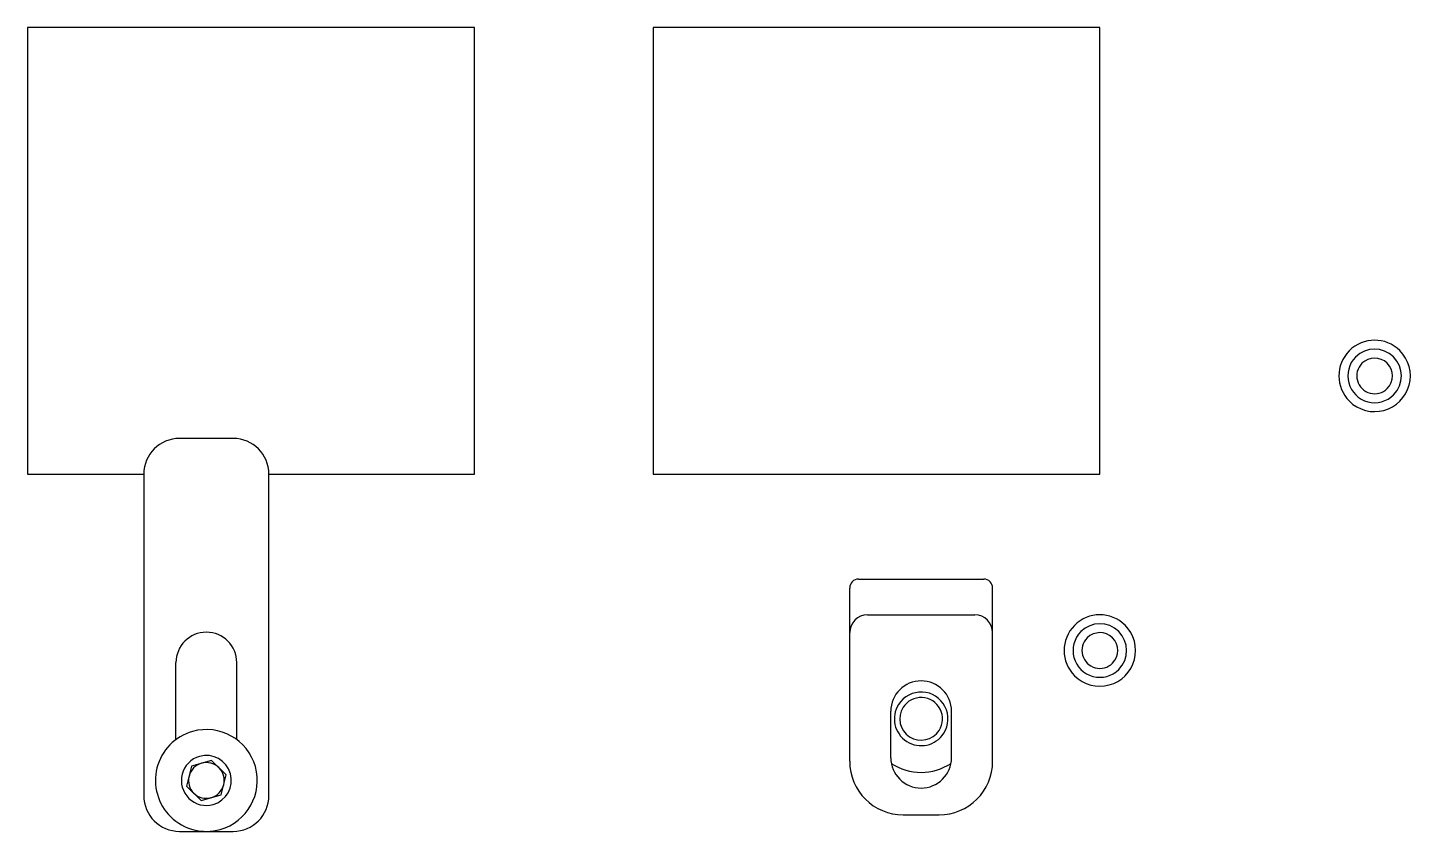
# Model space of a CAD drawing. Extents: x 20 to 199, y -23 to 233.
# Drawn here: x 114.7 to 192.1, y 51.8 to 96.8 of the extents above; entities that cross this region are included whole.
import ezdxf

# ---------------------------------------------------------------- set-up
doc = ezdxf.new("R2010")
doc.units = 0
doc.header["$MEASUREMENT"] = 0
doc.layers.add('View', color=7, linetype='CONTINUOUS')

msp = doc.modelspace()

# ---------------------------------------------------------------- linework, layer by layer
at = {"layer": 'View'}
for p, q in [((139.72, 96.7982), (114.72, 96.7982)), ((114.72, 96.7982), (114.72, 71.7982)), ((139.72, 71.7982), (139.72, 96.7982)), ((174.72, 96.7982), (149.72, 96.7982)), ((149.72, 96.7982), (149.72, 71.7982)), ((174.72, 71.7982), (174.72, 96.7982)), ((126.22, 73.7982), (123.22, 73.7982)), ((114.72, 71.7982), (121.22, 71.7982)), ((121.22, 71.7982), (121.22, 53.7982)), ((128.22, 71.7982), (139.72, 71.7982)), ((128.22, 53.7982), (128.22, 71.7982)), ((149.72, 71.7982), (174.72, 71.7982)), ((161.22, 65.9232), (168.22, 65.9232)), ((160.72, 62.9232), (160.72, 65.4232)), ((168.72, 62.9232), (168.72, 65.4232)), ((161.72, 63.9232), (167.72, 63.9232)), ((160.72, 55.7232), (160.72, 62.9232)), ((168.72, 55.7232), (168.72, 62.9232)), ((123.02, 56.9356), (123.02, 61.2482)), ((126.42, 56.9356), (126.42, 61.2482)), ((163.02, 55.9232), (163.02, 58.5232)), ((166.42, 55.9232), (166.42, 58.5232)), ((125.004, 55.7674), (123.893, 55.4538)), ((125.831, 54.9617), (125.004, 55.7674)), ((123.893, 55.4538), (123.608, 54.3346)), ((125.547, 53.8425), (125.831, 54.9617)), ((123.608, 54.3346), (124.436, 53.529)), ((124.436, 53.529), (125.547, 53.8425)), ((163.72, 52.7232), (165.72, 52.7232)), ((123.22, 51.7982), (126.22, 51.7982))]:
    msp.add_line(p, q, dxfattribs=at)
for centre, radius, start, end in [((190.095, 77.2982), 2, 45.1774, -134.823), ((190.095, 77.2982), 1.5, 135.177, -44.8226), ((190.095, 77.2982), 2, -134.823, 45.1774), ((190.095, 77.2982), 1.5, -44.8226, 135.177), ((190.095, 77.2982), 1, -44.8226, 135.177), ((190.095, 77.2982), 1, 135.177, -44.8226), ((123.22, 71.7982), 2, 90, 180), ((126.22, 71.7982), 2, 0, 90), ((161.22, 65.4232), 0.5, 90, 180), ((168.22, 65.4232), 0.5, 0, 90), ((161.72, 62.9232), 1, 90, 180), ((167.72, 62.9232), 1, 0, 90), ((174.72, 61.9232), 2, 45.1774, -134.823), ((124.72, 61.2482), 1.7, 0, 180), ((174.72, 61.9232), 1.5, 135.177, -44.8226), ((174.72, 61.9232), 2, -134.823, 45.1774), ((174.72, 61.9232), 1.5, -44.8226, 135.177), ((174.72, 61.9232), 1, -44.8226, 135.177), ((174.72, 61.9232), 1, 135.177, -44.8226), ((164.72, 58.5232), 1.7, 0, 180), ((164.72, 58.0982), 1.5, -32.6731, 147.327), ((164.72, 58.0982), 1.5, 147.327, -32.6731), ((164.72, 58.0982), 1.1935, -32.6731, 147.327), ((164.72, 58.0982), 1.1935, 147.327, -32.6731), ((124.72, 54.6482), 2.85, 105.754, -74.246), ((124.72, 54.6482), 2.85, -74.246, 105.754), ((124.72, 54.6482), 1.4, 105.754, -74.246), ((124.72, 54.6482), 1.4, -74.246, 105.754), ((163.72, 55.7232), 3, 180, -90), ((164.72, 55.9232), 1.7, 180, 0), ((165.72, 55.7232), 3, -90, 0), ((124.72, 54.6482), 1, 105.754, 165.754), ((124.72, 54.6482), 1, 45.754, 105.754), ((124.72, 54.6482), 1, 15.754, 45.754), ((164.72, 58.0982), 3, -123.829, -56.1706), ((124.72, 54.6482), 1, 165.754, -164.246), ((124.72, 54.6482), 1, -164.246, -134.246), ((124.72, 54.6482), 1, -74.246, -14.246), ((124.72, 54.6482), 1, -14.246, 15.754), ((123.22, 53.7982), 2, 180, -90), ((124.72, 54.6482), 1, -134.246, -74.246), ((126.22, 53.7982), 2, -90, 0)]:
    msp.add_arc(centre, radius, start, end, dxfattribs=at)

doc.saveas('drawing.dxf')
